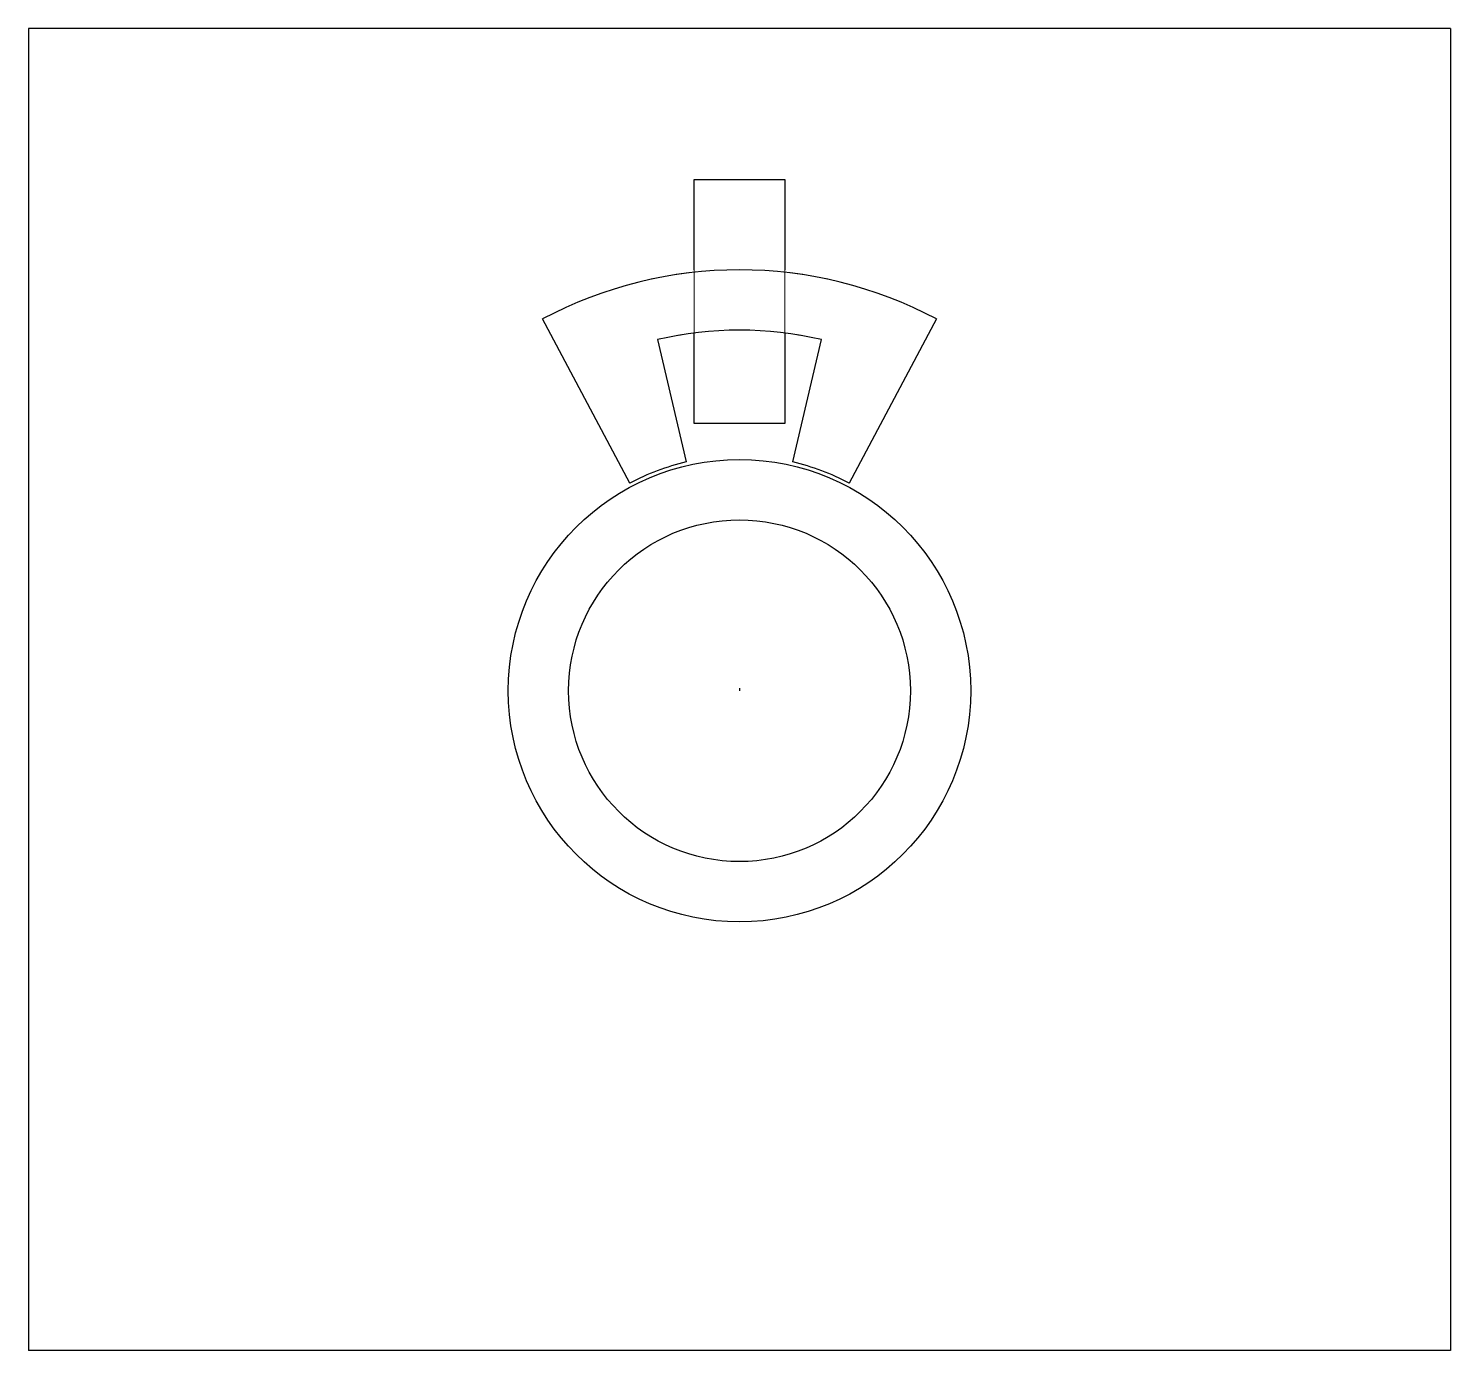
# Model space of a CAD drawing. Header units: millimetres. Extents: x -141 to 141, y -132 to 132.
import ezdxf

# ---------------------------------------------------------------- set-up
doc = ezdxf.new("R2010")
doc.units = ezdxf.units.MM
doc.linetypes.add('CENTERX2', pattern=[20.32, 12.7, -2.54, 2.54, -2.54])

msp = doc.modelspace()

# ---------------------------------------------------------------- linework, layer by layer
at = {"color": 7, "linetype": 'Continuous'}
for p, q in [((141.49, 131.54), (-141.49, 131.54)), ((-141.49, 131.54), (-141.49, -131.54)), ((141.49, 131.54), (141.49, -131.54)), ((-9, 83.5), (-9, 101.5)), ((-9, 101.5), (9, 101.5)), ((9, 101.5), (9, 83.5)), ((-21.83, 41.06), (-39.2, 73.73)), ((39.2, 73.73), (21.83, 41.06)), ((-9, 52.93), (-9, 70.93)), ((9, 70.93), (9, 52.93)), ((-16.29, 69.62), (-10.6, 45.28)), ((10.6, 45.28), (16.29, 69.62)), ((9, 52.93), (-9, 52.93)), ((141.49, -131.54), (-141.49, -131.54))]:
    msp.add_line(p, q, dxfattribs=at)
at = {"color": 7, "linetype": 'Continuous', "lineweight": 15}
for p, q in [((-9, 101.5), (-9, 52.93)), ((9, 101.5), (-9, 101.5)), ((9, 101.5), (9, 52.93)), ((-21.83, 41.06), (-39.2, 73.73)), ((21.83, 41.06), (39.2, 73.73)), ((-10.6, 45.28), (-16.29, 69.62)), ((10.6, 45.28), (16.29, 69.62)), ((9, 52.93), (-9, 52.93))]:
    msp.add_line(p, q, dxfattribs=at)
at = {"color": 7, "linetype": 'CENTERX2'}
msp.add_line((0, 0.25), (0, -0.25), dxfattribs=at)
at = {"color": 7, "linetype": 'Continuous'}
for radius in [46, 34]:
    msp.add_circle((0, -0.25), radius, dxfattribs=at)
for radius, start, end in [(83.5, 62, 118), (71.5, 76.8273, 103.1727), (46.5, 103.1727, 118), (46.5, 62, 76.8273)]:
    msp.add_arc((0, 0), radius, start, end, dxfattribs=at)
at = {"color": 7, "linetype": 'Continuous', "lineweight": 15}
for radius, start, end in [(83.5, 96.1876, 118), (83.5, 62, 83.8124), (71.5, 97.2312, 103.1727), (71.5, 76.8273, 82.7688), (46.5, 103.1727, 118), (46.5, 62, 76.8273)]:
    msp.add_arc((0, 0), radius, start, end, dxfattribs=at)

doc.saveas('drawing.dxf')
